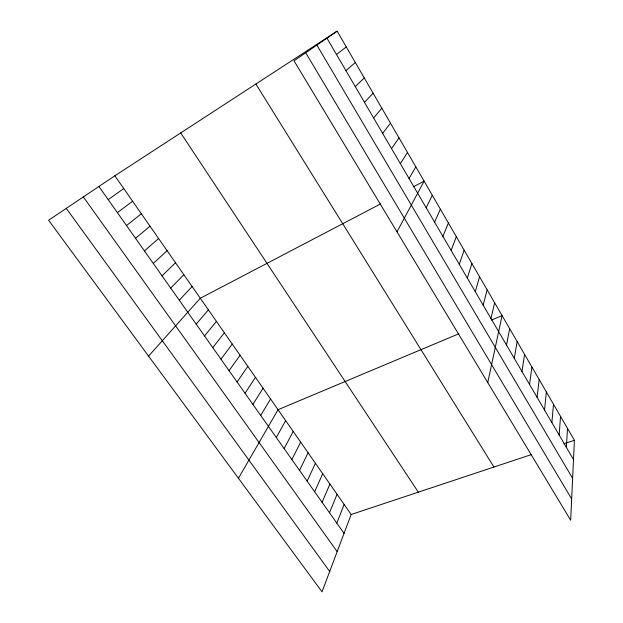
<?xml version="1.0" encoding="UTF-8"?>
<svg xmlns="http://www.w3.org/2000/svg" width="623" height="623" viewBox="0 0 623 623"><rect width="100%" height="100%" fill="white"/><g stroke="black" fill="none" stroke-linecap="round" stroke-linejoin="round"><path stroke-width="0.93" d="M574.398 440.29L570.676 520.267L294.017 60.813L337.129 31.15L574.398 440.29L563.94 443.763M566.369 447.369L567.498 428.39M559.166 435.056L560.529 416.374M551.885 422.612L553.489 404.226M544.525 410.027L546.371 391.96M537.081 397.318L539.183 379.563M529.566 384.469L531.917 367.04M521.965 371.472L524.582 354.378M514.279 358.342L517.16 341.591M506.507 345.064L509.661 328.664M487.762 382.569L502.091 315.596L491.531 320.035M490.947 318.47L494.654 302.786M483.16 305.161L487.147 289.835M475.279 291.696L479.562 276.752M467.32 278.092L471.891 263.529M459.268 264.339L464.143 250.166M451.13 250.43L456.309 236.654M531.458 454.564L351.162 514.497L322.021 591.85L48.602 220.238L114.85 175.787L337.129 31.15M336.802 523.11L344.145 504.435M329.481 512.76L337.066 494.288M442.906 236.366L448.389 223.003M322.099 502.309L329.917 484.048M314.646 491.757L322.706 473.714M434.581 222.138L440.383 209.203M307.123 481.112L315.433 463.286M299.523 470.365L308.089 452.765M426.171 207.763L432.292 195.248M291.86 459.517L300.683 442.143M284.119 448.568L293.207 431.428M396.991 231.826L424.115 181.145L413.29 186.814M276.308 437.517L285.661 420.618M238.445 478.262L278.045 409.7L458.762 333.796M409.046 178.505L415.845 166.894M260.694 415.424L270.584 399.008M252.899 404.389L263.062 388.222M400.34 163.631L407.489 152.471M245.026 393.253L255.461 377.336M237.083 382.008L247.798 366.347M391.54 148.578L399.031 137.901M229.054 370.662L240.065 355.258M220.963 359.198L232.254 344.067M382.631 133.353L390.489 123.159M212.786 347.634L224.373 332.775M204.531 335.953L216.422 321.375M373.613 117.949L381.844 108.254M196.19 324.155L208.394 309.872M148.57 356.107L200.294 298.253L380.692 203.869M364.502 102.367L373.107 93.185M179.284 300.224L192.11 286.525M170.702 288.083L183.855 274.696M162.035 275.825L175.515 262.742M355.274 86.605L364.26 77.937M153.281 263.443L167.096 250.68M144.443 250.937L158.6 238.5M345.936 70.648L355.32 62.518M135.518 238.305L150.018 226.196M126.5 225.549L141.351 213.782M336.49 54.505L346.279 46.927M117.397 212.661L132.606 201.237M108.192 199.64L123.767 188.574M66.279 208.378L329.699 571.478M83.342 196.93L337.175 551.628M98.901 186.487L344.052 533.374M114.85 175.787L351.162 514.497M180.717 132.925L418.337 492.17M255.882 84.012L493.938 467.04M305.714 52.76L571.665 498.937M316.873 45.082L572.623 478.339M326.935 38.167L573.503 459.556"/></g></svg>
